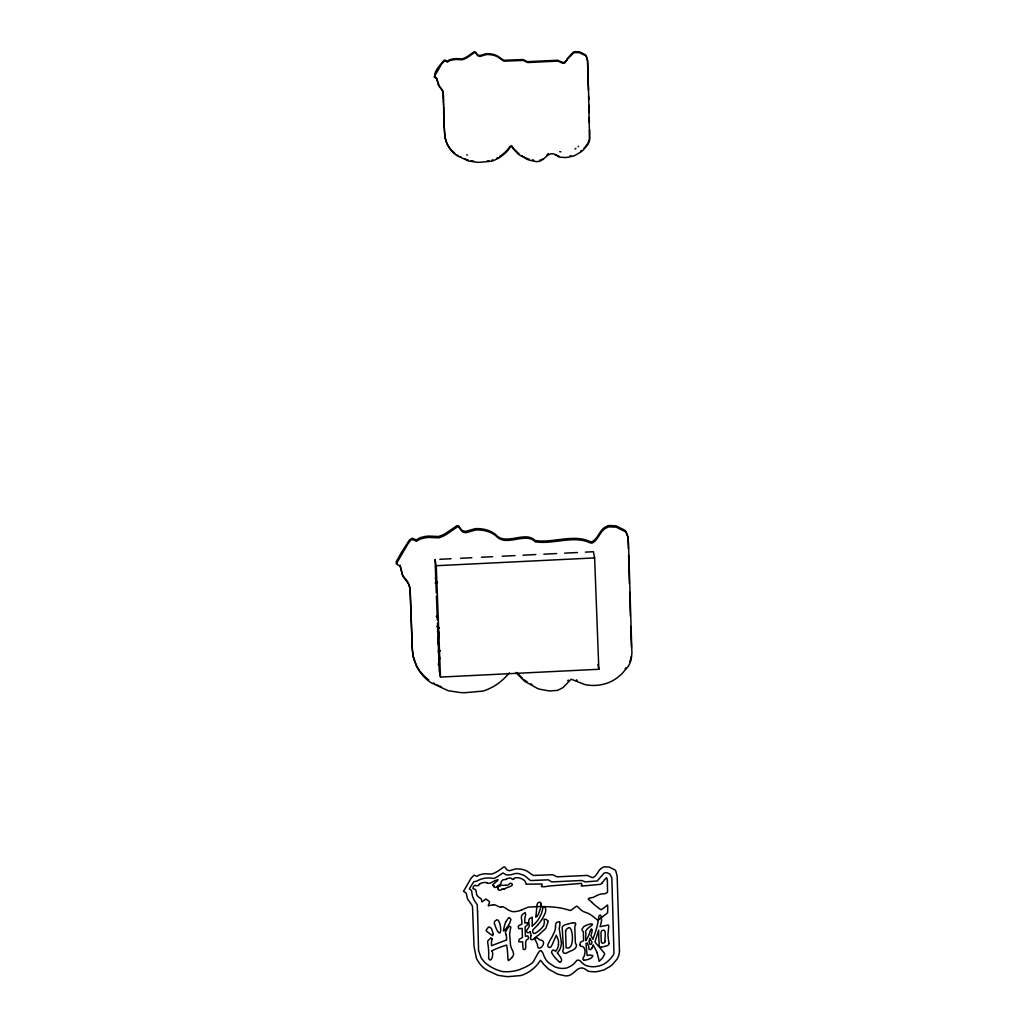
<?xml version="1.0" encoding="UTF-8"?>
<svg xmlns="http://www.w3.org/2000/svg" width="1028" height="1028" viewBox="0 0 1028 1028"><rect width="100%" height="100%" fill="white"/><g stroke="black" fill="none" stroke-linecap="round" stroke-linejoin="round"><path stroke-width="1.5" d="M438.056 640.585L439.136 633.055L437.555 632.091M439.444 659.565L438.57 663.754M498.182 889.426L498.85 890.158M609 943.563L608.782 941.147A1.773 1.709 -11.1 0 0 608.525 940.8L607.921 934.94L608.743 926.703A1.735 1.67 -11.1 0 0 608.28 925.046L600.056 926.691L600.789 924.056A47.378 45.579 -11.1 0 0 601.547 920.754L601.29 916.552A4.69 4.51 -11.1 0 0 600.378 915.138L599.195 915.473L598.592 918.03A83.705 80.544 -11.1 0 1 592.873 938.962M439.033 632.58L438.069 641.78M435.358 578.43L435.345 577.71M589.571 138.703L589.648 129.746M631.41 656.018L630.961 658.113A26.522 25.52 -11.1 0 1 629.753 661.582M492.052 938.86L490.883 937.832L487.927 940.838A3.894 3.752 -11.1 0 0 487.657 942.38A72.037 69.313 -11.1 0 1 488.596 958.237C490.934 964.392 494.481 953.277 491.744 950.771M496.421 887.318L496.434 887.267A2.339 2.249 -11.1 0 1 497.192 886.264L497.423 886.072A15.163 14.598 -11.1 0 1 498.015 885.686L498.747 885.211A28.18 27.113 -11.1 0 1 499.312 884.864L499.505 884.761A8.854 8.52 -11.1 0 1 500.687 884.183L501.368 881.484A10.91 10.498 -11.1 0 0 501.728 881.086L501.818 880.97A12.028 11.578 -11.1 0 1 502.898 879.801L505.159 879.518A1.478 1.413 -11.1 0 0 506.059 879.377L506.406 879.12M505.763 921.82L508.59 917.773A1.683 1.619 -11.1 0 1 509.541 917.696L510.955 919.533L509.592 923.298A30.994 29.825 -11.1 0 1 503.823 931.008L503.45 930.533M590.393 930.751L589.018 934.593A52.993 51.002 -11.1 0 1 588.389 936.135L585.844 940.607A25.019 24.068 -11.1 0 1 586.011 933.565C582.94 928.721 597.114 923.979 590.882 923.928A19.609 18.864 -11.1 0 0 583.801 926.626L582.118 928.991A2.57 2.48 -11.1 0 0 582.131 930.044L582.452 930.828A2.313 2.223 -11.1 0 1 583.339 931.792L583.583 940.736L582.915 940.993M593.195 945.169L592.167 947.79M575.603 924.635L575.526 923.054L573.483 922.733M543.542 925.74L544.544 922.039A28.039 26.985 -11.1 0 1 544.185 920.882L544.056 919.276A7.093 6.823 -11.1 0 1 546.331 919.52L547.654 920.677M531.078 935.673L530.846 936.135A4.382 4.215 -11.1 0 0 530.833 939.451L532.915 939.643L534.881 937.819M504.799 888.745L506.2 887.948A10.897 10.486 -11.1 0 0 507.164 887.627L509.631 886.714A19.481 18.748 -11.1 0 0 511.019 886.136L512.329 885.095L511.957 883.733A2.66 2.557 -11.1 0 0 510.646 883.283L510.004 883.386A3.315 3.187 -11.1 0 0 509.425 883.759L509.348 883.823M537.181 916.192L535.704 917.13A99.767 96.002 -11.1 0 0 536.796 905.655L537.4 903.651A3.521 3.38 -11.1 0 1 538.518 902.494L540.445 902.25L541.268 904.306M510.055 146.413L509.477 147.261M513.871 878.863L513.974 878.696A2.519 2.416 -11.1 0 1 514.424 878.208A2.12 2.043 -11.1 0 1 514.951 877.886L517.084 877.642A13.197 12.696 -11.1 0 1 522.455 879.171L523.972 880.148A6.245 6.014 -11.1 0 1 526.092 884.208L541.923 883.99L542.167 885.095A11.796 11.359 -11.1 0 1 541.872 885.468L541.319 886.547L543.067 886.779A24.608 23.683 -11.1 0 0 544.968 886.663A20.547 19.776 -11.1 0 0 546.176 886.509L546.575 886.444M504.632 889.027L503.784 889.207M566.852 59.084L573.174 52.261A6.618 6.361 -11.1 0 1 574.742 51.644L579.509 51.85L585.228 54.69A5.757 5.538 -11.1 0 1 586.217 55.808L587.476 60.087L588.08 79.683M567.019 59.971L564.925 62.926L563.601 63.273A5.448 5.243 -11.1 0 1 562.547 63.183L557.896 61.115L527.647 62.541L523.265 60.434L503.938 61.166L500.34 58.789A15.561 14.97 -11.1 0 0 499.505 58.108A16.551 15.921 -11.1 0 0 495.278 55.82L494.082 55.435A21.678 20.856 -11.1 0 0 486.038 54.651L480.706 56.257A2.557 2.467 -11.1 0 1 479.793 56.386L478.123 55.923A2.801 2.699 -11.1 0 1 477.377 55.345L475.63 52.955A1.76 1.696 -11.1 0 0 474.872 52.646A1.336 1.285 -11.1 0 0 474.345 52.659L467.804 57.221A57.786 55.602 -11.1 0 1 464.977 58.776L462.266 59.791L456.342 59.483A25.661 24.698 -11.1 0 0 452.937 59.83L450.033 60.588A5.847 5.615 -11.1 0 0 448.979 61.153L447.437 62.104L446.088 61.462A3.701 3.559 -11.1 0 0 444.661 60.948L441.847 63.633L434.099 77.036L436.694 78.706L438.249 84.861L442.451 90.824A6.965 6.695 -11.1 0 1 443.081 92.443L443.299 93.754M438.339 664.936L439.444 658.408M512.317 957.068L513.203 955.603A5.089 4.896 -11.1 0 0 513.563 953.663L512.921 951.183A25.841 24.865 -11.1 0 1 510.569 945.606L509.657 934.722A40.323 38.794 -11.1 0 1 510.877 927.243L509.708 926.215A6.284 6.039 -11.1 0 0 508.487 927.05L505.75 931.419A3.701 3.559 -11.1 0 0 505.776 934.028L506.264 934.902M509.117 147.749L508.256 148.829M513.704 879.107L512.933 879.48A1.915 1.85 -11.1 0 1 511.905 878.914L511.623 878.632M567.7 680.819L568.304 680.073M546.6 155.601L548.271 153.519M509.31 672.839L507.883 674.561A58.93 56.707 -11.1 0 1 499.672 682.322L498.4 683.299A53.109 51.104 -11.1 0 1 492.887 686.884L486.951 689.724A35.427 34.091 -11.1 0 1 482.453 691.15L464.939 692.692A188.921 181.789 -11.1 0 1 460.711 692.602L448.234 690.726L431.323 682.862A42.482 40.876 -11.1 0 1 427.854 680.343A43.793 42.135 -11.1 0 1 422.534 675.242A42.276 40.683 -11.1 0 1 420.67 672.942L418.987 670.539A49.819 47.93 -11.1 0 1 416.224 665.669L413.063 655.607M585.536 146.529L587.335 144.126A17.553 16.898 -11.1 0 0 589.404 139.41M625.114 668.868L626.103 667.66M498.015 887.537L498.22 887.28A3.328 3.212 -11.1 0 1 498.876 886.586L499.582 886.226A12.246 11.783 -11.1 0 0 500.083 885.93L500.443 885.712M478.919 884.8L479.074 884.633A3.547 3.418 -11.1 0 1 479.485 884.26L479.626 884.144M601.778 883.27L601.072 883.977A2.827 2.711 -11.1 0 1 600.481 884.337L583.506 885.918A21.138 20.342 -11.1 0 1 582.156 886.02L581.27 885.853L581.591 885.057A7.851 7.543 -11.1 0 0 581.861 884.543L581.385 883.219A6.656 6.412 -11.1 0 1 580.576 883.425L549.505 886.007A36.995 35.594 -11.1 0 0 547.847 886.239L547.397 886.303M497.796 887.755L498.194 889.259M584.084 148.122L584.829 147.325M530.178 931.946L528.328 932.794A1.542 1.478 -11.1 0 1 527.634 932.666L527.171 932.357A10.627 10.229 -11.1 0 1 526.375 930.828L529.214 926.549A40.195 38.666 -11.1 0 0 528.88 922.81L528.662 921.833A5.538 5.333 -11.1 0 1 529.613 918.608L532.234 917.182L532.221 926.01M506.688 878.927L507.189 878.67A7.671 7.389 -11.1 0 1 508.462 878.246A6.451 6.207 -11.1 0 1 510.274 878.079L511.43 878.426M500.764 885.519L500.944 885.416A1.375 1.324 -11.1 0 1 501.343 885.301L502.743 885.288A24.582 23.644 -11.1 0 0 503.797 885.301L505.532 885.262M496.871 158.094L497.835 157.58M542.244 159.327L542.951 158.954M506.457 940.003L491.551 945.683L491.397 943.421A23.451 22.565 -11.1 0 1 492.078 938.86M521.838 909.831L523.239 909.253A51.323 49.383 -11.1 0 0 524.37 908.765L527.454 907.416A6.875 6.618 -11.1 0 1 528.546 907.133L534.509 906.722M521.517 909.96L519.269 910.821A12.285 11.822 -11.1 0 1 517.958 911.155A27.319 26.291 -11.1 0 1 517.097 911.322L514.141 911.695A7.582 7.299 -11.1 0 1 512.278 911.515L511.327 911.258A16.872 16.23 -11.1 0 1 509.04 910.345A13.608 13.094 -11.1 0 1 507.408 909.407L506.855 909.022A45.258 43.549 -11.1 0 1 505.956 908.366L502.962 906.67A16.911 16.268 -11.1 0 0 501.613 906.94L501.42 906.992A8.712 8.391 -11.1 0 0 500.932 907.133M581.899 941.378L581.103 941.879A3.277 3.148 -11.1 0 0 580.088 943.447L579.959 944.693M500.932 907.133L500.559 907.236A1.632 1.568 -11.1 0 1 500.161 907.287L495.226 904.961A2.724 2.621 -11.1 0 0 494.596 904.807L493.363 904.82M435.319 582.683L435.615 582.606A28.604 27.525 -11.1 0 1 437.401 582.144M435.448 583.351L435.743 583.274A28.604 27.525 -11.1 0 1 437.53 582.812M439.252 643.04L438.301 643.991L439.38 643.708M540.021 160.06L540.779 159.867M493.581 885.532L494.185 885.789A2.583 2.48 -11.1 0 1 494.211 886.547L494.339 887.087M569.82 156.102L570.938 155.858M488.955 160.818L487.002 161.088M590.342 949.589L588.915 949.165L588.723 946.518A26.998 25.983 -11.1 0 1 587.438 942.946L585.96 943.511L587.168 955.59A11.591 11.154 -11.1 0 0 589.802 954.973L592.835 955.642A3.611 3.482 -11.1 0 1 591.845 957.428L590.676 958.314A16.358 15.741 -11.1 0 1 583.955 960.255M437.414 631.423L438.995 632.207M439.843 559.296L451.035 558.744M460.634 558.281L471.839 557.729M481.438 557.253L492.63 556.701M502.229 556.225L515.028 555.595M523.021 555.197L535.819 554.567M543.825 554.182L556.623 553.552M564.616 553.154L577.415 552.524M585.407 552.126L593.413 551.728L594.621 557.921L598.836 669.279L440.472 677.079L439.264 670.899L437.453 623.174M436.309 592.938L435.05 559.54L436.257 565.721L594.621 557.921M534.984 906.709L540.073 906.503A50.089 48.188 -11.1 0 1 542.026 906.478L551.291 906.914A87.817 84.502 -11.1 0 1 559.695 907.865A50.655 48.74 -11.1 0 1 564.051 908.778L570.707 910.551L574.909 907.338A14.919 14.366 -11.1 0 0 575.564 906.825L576.451 906.31A1.465 1.413 -11.1 0 1 577.389 906.478L579.06 908.122A15.253 14.675 -11.1 0 0 579.792 908.829L580.627 909.549A40.619 39.09 -11.1 0 0 581.462 910.217L582.696 911.129A7.98 7.671 -11.1 0 0 583.737 911.695L587.605 913.16A15.523 14.932 -11.1 0 1 589.327 913.995L590.483 914.702A37.239 35.839 -11.1 0 1 592.603 916.166L592.886 916.372A15.677 15.086 -11.1 0 1 594.068 917.387L597.923 920.291L604.323 915.357A26.175 25.186 -11.1 0 1 605.646 914.393L607.651 912.671L607.741 907.441A32.279 31.071 -11.1 0 0 607.689 905.809L607.522 905.025L606.559 905.758A21.113 20.316 -11.1 0 1 606.07 906.169L605.543 906.606A32.254 31.046 -11.1 0 0 604.67 907.364L601.29 909.664A1.401 1.349 -11.1 0 1 600.712 909.651L594.197 904.601A35.415 34.078 -11.1 0 1 592.642 903.098L591.884 902.314M486.064 899.256L487.426 900.014A10.858 10.447 -11.1 0 0 487.889 900.412A14.431 13.878 -11.1 0 0 489.007 901.235C491.243 902.366 485.563 907.249 489.868 905.488A18.491 17.797 -11.1 0 1 493.363 904.781M499.569 890.184L499.891 890.197A3.624 3.482 -11.1 0 0 501.047 890.004L501.574 889.605A2.364 2.274 -11.1 0 0 501.664 889.027L503.502 888.899M473.779 161.203L471.042 160.831M533.776 160.137L533.031 160.021A37.548 36.121 -11.1 0 1 532.298 159.905M559.862 962.234C564.449 960.974 558.872 954.871 557.24 952.905A14.302 13.762 -11.1 0 0 560.119 948.857A20.354 19.583 -11.1 0 0 561.468 942.111M601.213 947.276L607.574 945.593A3.726 3.585 -11.1 0 0 609.026 943.575M557.497 155.639L558.191 155.845A17.604 16.949 -11.1 0 0 558.898 156.038M487.606 883.065L487.696 883.091A4.665 4.485 -11.1 0 0 489.752 883.296L489.906 883.258A2.686 2.583 -11.1 0 0 490.484 883.078L492.669 881.844A23.991 23.079 -11.1 0 1 493.568 881.369L494.224 881.035A13.595 13.081 -11.1 0 0 494.879 880.662L497.963 879.672A3.02 2.904 -11.1 0 1 497.745 880.238A2.519 2.416 -11.1 0 1 497.256 880.88A13.261 12.76 -11.1 0 1 496.601 881.446L493.98 883.63A14.443 13.904 -11.1 0 0 492.862 884.671L492.708 885.558A1.645 1.581 -11.1 0 0 493.35 885.583M467.354 159.803L468.28 160.111M397.348 563.305L396.166 562.779L396.294 561.609L401.37 552.576L409.452 539.944L412.305 538.274A5.757 5.538 -11.1 0 1 413.68 538.736A5.32 5.114 -11.1 0 1 414.194 539.006L416.237 539.983L418.897 538.338A8.712 8.391 -11.1 0 1 420.144 537.708L424.525 536.565A39.18 37.702 -11.1 0 1 428.766 536.076L438.622 536.5L442.721 534.958A88.408 85.067 -11.1 0 0 445.869 533.262L456.869 525.719A2.017 1.953 -11.1 0 1 457.678 525.693A2.66 2.557 -11.1 0 1 458.822 526.169L461.456 529.78A4.228 4.073 -11.1 0 0 462.587 530.654L465.106 531.347A3.842 3.701 -11.1 0 0 466.121 531.245L475.296 528.662A33.294 32.035 -11.1 0 1 484.843 529.446L488.506 530.499A24.993 24.055 -11.1 0 1 494.879 533.956A23.515 22.629 -11.1 0 1 496.139 534.984C505.892 545.894 525.565 530.345 534.984 540.484C553.051 543.375 573.495 533.583 590.123 541.627A8.237 7.928 -11.1 0 0 591.717 541.756C598.18 539.225 599.452 529.266 606.43 526.452A9.984 9.612 -11.1 0 1 608.794 525.514L616.003 525.835L624.651 530.127A8.699 8.365 -11.1 0 1 626.155 531.81L627.941 537.156L628.442 548.708M556.829 155.395L554.953 154.611M466.442 159.468L464.63 158.736M487.285 882.949L485.075 882.397A11.115 10.704 -11.1 0 0 479.523 883.99M435.319 76.869C432.39 73.014 441.243 63.428 444.481 60.061A3.701 3.559 -11.1 0 1 445.921 60.575L447.27 61.217L448.799 60.266A5.847 5.615 -11.1 0 1 449.853 59.714L452.757 58.956A25.661 24.698 -11.1 0 1 456.162 58.596L462.086 58.917L464.797 57.889A57.786 55.602 -11.1 0 0 467.637 56.334L474.165 51.773A1.336 1.285 -11.1 0 1 474.705 51.76A1.76 1.696 -11.1 0 1 475.463 52.081L477.21 54.458A2.801 2.699 -11.1 0 0 477.956 55.037L479.613 55.499A2.557 2.467 -11.1 0 0 480.526 55.371L485.858 53.764A21.678 20.856 -11.1 0 1 493.903 54.561L495.111 54.934A16.551 15.921 -11.1 0 1 499.325 57.234A15.561 14.97 -11.1 0 1 500.161 57.902L503.771 60.279L523.085 59.547L527.467 61.667L557.716 60.241L562.38 62.31A5.448 5.243 -11.1 0 0 563.434 62.387L564.757 62.04L573.341 53.148A6.618 6.361 -11.1 0 1 574.909 52.518L579.676 52.736L585.407 55.576A5.757 5.538 -11.1 0 1 586.397 56.694L587.656 60.973L588.247 85.594M527.171 158.505L525.873 157.927M439.778 686.126L441.102 686.717M437.183 684.918L438.468 685.522M460.3 156.744L461.135 157.155M576.374 679.842L577.183 680.253M523.83 156.86L524.511 157.233M433.456 682.977L434.69 683.646M530.859 683.877L531.9 684.455M521.813 155.691L522.468 156.076M583.943 960.139L583.017 959.278A1.362 1.311 -11.1 0 1 582.876 958.7L583.107 957.878A10.28 9.894 -11.1 0 0 583.737 957.094C585.819 953.02 585.716 945.863 580.769 946.235A2.814 2.711 -11.1 0 1 579.895 944.706M526.04 680.999L526.94 681.551M457.087 154.907L457.871 155.408M519.371 154.187L514.09 149.15A47.686 45.887 -11.1 0 1 512.843 147.467M524.306 679.868L525.167 680.446M439.149 627.697L437.093 626.283M439.277 628.365L437.221 626.951M436.335 616.479L436.694 616.736A11.102 10.678 -11.1 0 1 437.928 618.021L438.301 618.496M522.661 678.634L517.174 672.813M406.78 580.679L403.824 576.965M439.984 86.93L442.271 89.937A6.965 6.695 -11.1 0 1 442.901 91.556L443.441 96.208M407.294 581.308L407.782 581.964M439.341 86.108L436.347 77.575M511.533 145.565L512.497 146.978M438.506 618.329L437.799 617.353A11.102 10.678 -11.1 0 0 436.566 616.08L436.694 616.736M418.73 669.202L419.54 670.41M606.507 877.732L604.387 879.84A29.915 28.784 -11.1 0 1 601.791 883.283M403.4 576.322L402.655 575.025M408.257 582.645L410.082 588.928L412.395 649.362M606.803 878.323L606.944 878.606A3.033 2.917 -11.1 0 1 607.124 879.068L607.188 879.377A12.734 12.246 -11.1 0 1 607.381 881.073L607.535 892.317L605.376 893.563A31.2 30.018 -11.1 0 1 602.536 893.91L600.982 894.064A8.237 7.928 -11.1 0 0 599.979 894.296L599.26 894.527A20.097 19.339 -11.1 0 0 595.983 896.005L593.683 897.161A7.582 7.286 -11.1 0 1 592.848 897.431L589.121 898.228A4.639 4.459 -11.1 0 0 588.504 898.485L588.35 899.025A6.682 6.425 -11.1 0 0 589.622 900.284L590.419 900.926A11.372 10.948 -11.1 0 1 590.959 901.389A25.636 24.672 -11.1 0 1 591.884 902.314M399.995 565.079L402.334 574.369M494.507 923.902C499.248 938.32 502.075 933.283 499.981 924.133A14.88 14.315 -11.1 0 0 498.156 920.291L497.359 919.88A1.555 1.491 -11.1 0 0 496.742 919.854L494.789 921.216A3.752 3.611 -11.1 0 0 494.468 923.915M445.818 140.425L446.717 142.751A32.575 31.341 -11.1 0 0 449.454 147.557L450.033 148.34A28.566 27.486 -11.1 0 0 454.787 153.249M414.04 659.642L415.954 664.332A49.819 47.93 -11.1 0 0 417.959 667.982M445.368 138.716L445.754 140.489M413.359 657.059L413.937 659.732M445.175 137.752L446.884 143.624A32.575 31.341 -11.1 0 0 449.634 148.443L450.2 149.227A28.566 27.486 -11.1 0 0 457.267 155.793L468.447 160.998L476.709 162.244A125.056 120.327 -11.1 0 0 479.511 162.308L491.101 161.28A23.451 22.565 -11.1 0 0 494.082 160.342L498.015 158.453A35.158 33.834 -11.1 0 0 501.664 156.089A38.537 37.085 -11.1 0 0 508.436 149.715L511.083 145.963L512.676 147.865A47.686 45.887 -11.1 0 0 514.257 150.037L518.986 154.701L527.338 159.391A19.571 18.838 -11.1 0 0 529.818 160.227L531.103 160.522A37.548 36.121 -11.1 0 0 533.198 160.908C545.765 165.379 546.716 146.657 558.358 156.731A17.604 16.949 -11.1 0 0 560.556 157.233L564.809 157.502A32.613 31.38 -11.1 0 0 567.816 157.297L574.472 155.703L580.756 152.054A34.168 32.883 -11.1 0 0 583.454 149.78L587.502 144.999A17.553 16.898 -11.1 0 0 589.584 140.296L588.826 105.28M597.923 664.641L598.836 669.279M438.917 633.004L439.046 633.672M439.945 650.377A135.992 130.852 -11.1 0 0 438.493 651.084L438.583 651.688M438.455 651.02L438.905 653.371M444.995 136.685L445.342 138.639M438.776 652.703L439.162 654.964M412.806 653.988L413.32 656.931M438.301 643.991L437.967 641.69M561.365 942.111L559.193 928.734A52.351 50.372 -11.1 0 1 559.836 925.123L559.913 922.245A1.439 1.388 -11.1 0 0 559.425 921.743L557.15 922.167A3.045 2.93 -11.1 0 0 556.084 923.234L555.762 923.954A9.715 9.355 -11.1 0 0 555.505 926.639M445.163 137.572L444.559 132.74M439.033 654.296L439.367 656.442M413.063 655.324L412.344 650.197M438.211 643.464L437.928 640.521M445.008 136.377L444.43 131.186M412.819 653.538L411.958 645.687M439.226 655.774L439.496 657.817M444.61 132.072L444.135 126.123M444.494 130.44L444.045 124.349M412.048 644.556L410.095 588.106L408.514 583.981L402.603 575.693L400.265 566.415L396.333 563.871L408.039 543.632L410.789 540.047L412.562 539.61A5.757 5.538 -11.1 0 1 413.937 540.073A5.32 5.114 -11.1 0 1 414.451 540.342L416.494 541.319L419.154 539.661A8.712 8.391 -11.1 0 1 420.413 539.045L424.795 537.888A39.18 37.702 -11.1 0 1 429.023 537.413L438.892 537.837L442.978 536.295A88.408 85.067 -11.1 0 0 446.126 534.599L457.139 527.056A2.017 1.953 -11.1 0 1 457.948 527.03A2.66 2.557 -11.1 0 1 459.079 527.505L461.726 531.116A4.228 4.073 -11.1 0 0 462.844 531.99L465.363 532.671A3.842 3.701 -11.1 0 0 466.378 532.581L475.566 529.998A33.294 32.035 -11.1 0 1 485.1 530.782L488.763 531.836A24.993 24.055 -11.1 0 1 495.136 535.292A23.515 22.629 -11.1 0 1 496.408 536.32C506.161 547.23 525.822 531.682 535.241 541.82C553.308 544.711 573.752 534.92 590.38 542.964A8.237 7.928 -11.1 0 0 591.987 543.092C598.45 540.561 599.709 530.602 606.7 527.788A9.984 9.612 -11.1 0 1 609.064 526.85L616.273 527.158L624.908 531.463A8.699 8.365 -11.1 0 1 626.412 533.146L627.902 536.744L628.494 543.259L631.912 653.063L631.218 659.436A26.522 25.52 -11.1 0 1 628.082 666.555L621.966 673.777A51.618 49.678 -11.1 0 1 617.892 677.208C609.424 684.044 598.039 686.524 587.374 685.034A26.599 25.597 -11.1 0 1 584.058 684.275L571.17 679.187L563.061 687.539L557.754 690.341L549.517 690.983L540.008 689.287A29.221 28.116 -11.1 0 1 537.194 688.297L524.576 681.204L517.444 674.15A72.05 69.326 -11.1 0 1 516.12 672.415M439.367 657.149L439.573 659.076M443.196 93.625L443.466 97.197M444.224 125.223L443.903 120.777M631.475 647.139L630.704 626.489M527.57 922.99L527.621 924.082A3.033 2.917 -11.1 0 1 527.236 925.033L525.077 926.896L525.436 936.341L527.839 935.827L528.508 937.754A3.187 3.058 -11.1 0 1 527.801 939.284C523.021 939.977 528.546 951.375 523.278 949.345A45.759 44.024 -11.1 0 1 522.699 943.665L522.622 941.841L518.844 941.815L519.127 939.374L522.455 937.485L522.108 928.387L519.05 928.695A1.349 1.298 -11.1 0 1 518.575 928.284L518.266 926.536A2.994 2.878 -11.1 0 1 518.755 925.727L521.941 924.031L521.877 922.591A35.363 34.027 -11.1 0 0 521.376 917.978L521.337 917.631A5.872 5.641 -11.1 0 1 522.237 914.676L525.102 912.556L525.745 914.47A19.892 19.134 -11.1 0 0 524.987 922.887M444.147 123.45L443.839 119.017M436.257 565.721L440.472 677.079M436.425 596.124L437.337 619.987M589.198 117.475L589.365 122.512M630.37 616.157L629.65 592.231M589.185 112.527L588.543 95.989M444.019 119.903L443.659 112.103M588.8 99.536L588.427 86.48M443.967 118.143L443.608 110.433M629.406 583.724L628.622 555.326M588.26 80.57L588.389 90.4M443.672 106.462L443.749 109.662M443.788 111.32L443.312 97.377M443.595 103.455L443.633 104.933M443.389 101.155L443.428 102.569M443.543 100.693L443.299 96.311M428.727 679.894A42.482 40.876 -11.1 0 1 427.584 679.007A43.793 42.135 -11.1 0 1 422.277 673.918A42.276 40.683 -11.1 0 1 420.413 671.605M438.622 651.752A135.992 130.852 -11.1 0 1 440.087 651.045M581.527 150.435A34.168 32.883 -11.1 0 1 580.589 151.167M529.022 159.16A19.571 18.838 -11.1 0 1 527.788 158.749M507.755 149.42A38.537 37.085 -11.1 0 1 501.484 155.189M500.61 155.832A35.158 33.834 -11.1 0 1 499.711 156.436M492.913 159.815A23.451 22.565 -11.1 0 1 491.911 160.137M578.584 146.284A48.11 46.299 -11.1 0 1 578.109 146.708M575.898 148.443A16.384 15.767 -11.1 0 1 574.999 149.021M560.915 151.836A18.967 18.247 -11.1 0 1 559.695 151.643M467.419 155.1A45.913 44.178 -11.1 0 1 466.686 154.804M486.064 899.256A1.696 1.632 -11.1 0 0 485.293 899.513L483.61 900.656A13.878 13.351 -11.1 0 0 483.019 901.106L481.862 901.89L481.297 898.896A16.525 15.895 -11.1 0 1 478.29 896.75L477.185 895.581A4.51 4.343 -11.1 0 1 476.658 894.553L476.272 892.201A29.876 28.758 -11.1 0 1 476.247 891.327L475.283 889.348A6.553 6.296 -11.1 0 0 474.563 889.169L472.931 888.603L473.317 886.907A16.165 15.548 -11.1 0 1 473.947 885.905L475.527 885.224A3.778 3.637 -11.1 0 0 476.452 885.815L477.904 885.712A5.333 5.127 -11.1 0 0 478.919 884.8M495.766 887.472A4.228 4.061 -11.1 0 1 494.288 887.19M506.059 885.249A26.15 25.16 -11.1 0 0 506.753 885.224L507.459 885.147A2.223 2.146 -11.1 0 0 508.025 884.967L508.115 884.928A3.47 3.341 -11.1 0 0 508.77 884.517M506.187 934.927A19.596 18.851 -11.1 0 1 506.534 940.003M512.355 957.094A21.074 20.277 -11.1 0 1 508.346 960.64L507.935 958.764A28.45 27.37 -11.1 0 1 507.883 957.89L507.755 955.23A98.225 94.525 -11.1 0 0 506.675 945.079A90.027 86.622 -11.1 0 0 491.769 950.823M503.514 930.456A50.475 48.56 -11.1 0 1 505.699 921.795M532.234 926.022A27.345 26.317 -11.1 0 0 538.98 918.454L541.216 914.085A24.736 23.811 -11.1 0 0 542.861 907.197C546.433 904.769 546.266 912.414 544.622 914.265A36.841 35.44 -11.1 0 1 538.158 924.416M538.209 924.468A68.195 65.612 -11.1 0 1 534.187 928.554C531.861 929.402 532.35 934.67 535.151 933.373A27.281 26.253 -11.1 0 0 543.581 925.765M547.654 920.677A2.943 2.827 -11.1 0 1 548.104 921.885L545.739 928.438L538.608 935.005A42.726 41.12 -11.1 0 0 534.868 937.793M530.127 931.972A14.61 14.058 -11.1 0 1 531.142 935.66M524.91 922.81A3.958 3.816 -11.1 0 1 527.544 923.041M573.47 922.707A55.525 53.43 -11.1 0 0 567.584 924.108L565.246 924.763A6.798 6.541 -11.1 0 0 562.663 926.485A3.277 3.148 -11.1 0 0 562.188 927.539L563.498 948.664A16.152 15.536 -11.1 0 0 563.164 949.628L562.83 950.771A1.786 1.722 -11.1 0 0 562.843 951.697L564.051 953.252A4.343 4.176 -11.1 0 0 566.672 952.943C570.013 950.784 576.515 950.078 576.592 945.143A10.447 10.062 -11.1 0 1 575.359 942.663L574.819 928.117A6.836 6.566 -11.1 0 1 575.564 924.622M555.57 926.639A16.127 15.523 -11.1 0 1 554.49 931.779L552.1 936.791A58.917 56.694 -11.1 0 0 547.86 944.681A3.148 3.033 -11.1 0 0 548.348 947.071L549.594 947.469A1.632 1.568 -11.1 0 0 550.391 947.263L550.969 946.814A21.061 20.264 -11.1 0 0 552.332 944.346L556.289 935.172L558.268 939.977A16.358 15.741 -11.1 0 1 558.397 944.693M559.836 962.259A29.337 28.231 -11.1 0 1 555.197 957.736A44.307 42.623 -11.1 0 1 552.64 954.447L551.561 952.493A2.557 2.467 -11.1 0 1 552.203 950.733L552.974 950.103A1.324 1.272 -11.1 0 1 553.565 950.013L555.673 951.285A12.734 12.259 -11.1 0 0 558.538 944.706M541.216 904.306A32.279 31.058 -11.1 0 1 537.233 916.231M590.368 930.751A9.676 9.316 -11.1 0 1 591.46 928.888L592.244 930.044A21.048 20.252 -11.1 0 1 590.933 935.339A11.449 11.012 -11.1 0 0 593.015 938.949M601.213 947.289A1.915 1.838 -11.1 0 1 599.928 946.878L599.285 946.171A6.258 6.014 -11.1 0 1 599.195 943.267A118.721 114.237 -11.1 0 1 598.771 937.613L598.681 930.173L594.968 941.918A26.42 25.43 -11.1 0 0 598.514 946.094L604.477 953.303A3.033 2.917 -11.1 0 1 604.592 954.202L602.434 958.147L599.106 961.36A59.585 57.337 -11.1 0 0 596.805 952.275M593.156 945.195A48.02 46.209 -11.1 0 1 596.908 952.236M592.115 947.765A3.688 3.547 -11.1 0 1 590.38 949.654M477.57 911.913L478.573 950.746L481.078 957.659A37.381 35.967 -11.1 0 0 482.183 959.252L483.764 961.244A23.991 23.091 -11.1 0 0 486.527 963.904L489.289 965.909A45.913 44.178 -11.1 0 0 497.668 970.124L501.767 971.396A17.103 16.448 -11.1 0 0 503.707 971.704L508.346 971.73A48.098 46.273 -11.1 0 0 511.97 971.396L514.591 970.959A33.821 32.549 -11.1 0 0 519.538 969.597L524.383 967.579A99.523 95.758 -11.1 0 0 526.58 966.526L531.091 963.878A13.171 12.67 -11.1 0 0 533.365 961.643L537.721 953.766A13.66 13.146 -11.1 0 1 539.07 951.787A18.08 17.399 -11.1 0 1 539.353 951.453L539.828 950.99A1.388 1.336 -11.1 0 1 540.227 950.797L540.535 950.707A2.711 2.609 -11.1 0 1 541.242 950.682L542.925 953.123A29.311 28.206 -11.1 0 0 543.594 955.025A38.794 37.329 -11.1 0 0 544.634 957.402L545.791 959.51A11.822 11.372 -11.1 0 0 546.639 960.653L547.564 961.643A61.269 58.956 -11.1 0 0 548.631 962.683L554.375 966.59A25.546 24.569 -11.1 0 0 555.955 967.232L556.482 967.412A18.787 18.08 -11.1 0 0 563.614 968.415L565.259 968.247A11.758 11.321 -11.1 0 0 567.469 967.682L569.897 966.564A24.261 23.348 -11.1 0 0 571.786 965.408L573.444 964.174A13.081 12.58 -11.1 0 0 574.986 962.645L577.081 960.203L578.828 960.191A5.551 5.333 -11.1 0 1 580.55 961.193L581.681 962.401A14.482 13.929 -11.1 0 0 582.516 963.197A19.352 18.62 -11.1 0 0 583.943 964.328L585.382 965.215A7.35 7.067 -11.1 0 0 586.333 965.6L588.851 966.281A18.979 18.273 -11.1 0 0 595.199 966.628A22.68 21.819 -11.1 0 0 603.539 964.303L604.027 964.02A16.384 15.767 -11.1 0 0 605.839 962.876L607.612 961.437A48.11 46.299 -11.1 0 0 610.028 959.175L612.842 955.822A9.843 9.47 -11.1 0 0 613.973 953.059L611.84 877.835L609.835 874.096L607.227 872.772A7.543 7.26 -11.1 0 0 606.276 872.682L604.734 872.875A3.058 2.943 -11.1 0 0 603.899 873.286L597.191 880.996L585.06 881.87A1.915 1.85 -11.1 0 1 584.572 881.587L581.668 880.482L551.83 881.921L548.207 879.814L531.245 880.533A4.086 3.932 -11.1 0 1 529.831 880.058L526.426 877.141A13.505 12.991 -11.1 0 0 525.012 876.074L524.601 875.83A21.511 20.701 -11.1 0 0 523.175 875.034L518.356 873.517A12.362 11.899 -11.1 0 0 516.544 873.466L515.465 873.556A8.34 8.018 -11.1 0 0 514.154 873.839L512.676 874.327A9.856 9.483 -11.1 0 1 511.353 874.648L506.804 875.046A7.453 7.183 -11.1 0 1 505.442 874.378L502.988 872.939L500.263 874.725A62.348 59.997 -11.1 0 1 497.025 876.884L494.018 878.439L492.116 878.285A14.443 13.891 -11.1 0 0 490.266 878.015L489.264 877.976A26.972 25.957 -11.1 0 0 486.411 878.053L485.846 878.105A18.594 17.887 -11.1 0 0 482.774 878.67L481.785 878.966A29.722 28.604 -11.1 0 0 478.958 880.019L477.84 880.533A11.552 11.115 -11.1 0 0 476.851 881.112L473.779 881.716L469.346 888.835L471.544 890.556L472.212 894.848A13.647 13.12 -11.1 0 0 472.713 896.827L473.548 898.819A35.093 33.77 -11.1 0 0 474.358 900.425L477.236 904.846L477.57 911.913M493.376 934.105L492.682 935.66L490.42 934.105A52.441 50.462 -11.1 0 1 486.462 931.034L486.372 930.88A1.658 1.593 -11.1 0 1 486.18 930.083L488.467 927.089A1.619 1.555 -11.1 0 1 489.11 927.038L490.497 927.641A7.453 7.183 -11.1 0 1 491.551 928.811L493.376 934.105M535.318 939.206L535.408 940.286A31.739 30.544 -11.1 0 1 537.464 944.668C537.464 954.472 549.312 940.761 539.931 939.939A61.037 58.737 -11.1 0 1 536.809 937.536L536.025 937.832A1.465 1.413 -11.1 0 0 535.627 938.23L535.318 939.206M619.473 951.273L618.997 954.588A17.553 16.898 -11.1 0 1 616.928 959.304L612.868 964.071A34.168 32.883 -11.1 0 1 610.182 966.346L603.899 969.995L597.242 971.588A32.613 31.38 -11.1 0 1 594.223 971.794L589.982 971.524A17.604 16.949 -11.1 0 1 587.785 971.023C576.143 960.949 575.179 979.671 562.624 975.199A37.548 36.121 -11.1 0 1 560.53 974.827L558.628 974.338A19.339 18.62 -11.1 0 1 556.765 973.683L548.399 968.993L543.683 964.328A47.686 45.887 -11.1 0 1 542.103 962.157L540.51 960.268L537.85 964.007A38.537 37.085 -11.1 0 1 531.078 970.368A35.158 33.834 -11.1 0 1 527.428 972.745L523.496 974.634A23.451 22.565 -11.1 0 1 520.528 975.572L508.924 976.6A125.056 120.327 -11.1 0 1 506.136 976.536L497.873 975.289L486.681 970.085A28.566 27.486 -11.1 0 1 479.626 963.519L479.061 962.735A32.575 31.341 -11.1 0 1 476.311 957.916L474.036 946.364L472.507 906.735A6.965 6.695 -11.1 0 0 471.865 905.115L467.663 899.153L466.121 892.998L463.525 891.327L471.274 877.925L474.088 875.239A3.701 3.559 -11.1 0 1 475.514 875.753L476.863 876.396L478.393 875.445A5.847 5.615 -11.1 0 1 479.459 874.879L482.35 874.121A25.661 24.698 -11.1 0 1 485.756 873.774L491.692 874.083L494.391 873.068A57.786 55.602 -11.1 0 0 497.231 871.513L498.696 870.626A22.976 22.102 -11.1 0 0 500.52 869.328L503.771 866.951A1.336 1.285 -11.1 0 1 504.298 866.938A1.76 1.696 -11.1 0 1 505.056 867.259L506.804 869.637A2.801 2.699 -11.1 0 0 507.549 870.215L509.207 870.677A2.557 2.467 -11.1 0 0 510.119 870.549L515.465 868.943A21.794 20.971 -11.1 0 1 522.892 869.572L524.704 870.112A16.551 15.921 -11.1 0 1 528.469 872.078A15.561 14.97 -11.1 0 1 529.754 873.08L533.365 875.458L552.678 874.725L557.06 876.833L587.309 875.419L591.974 877.488A5.448 5.243 -11.1 0 0 593.027 877.565C597.307 875.882 598.142 869.302 602.768 867.439A6.618 6.361 -11.1 0 1 604.336 866.81L609.103 867.028L614.821 869.868A5.757 5.538 -11.1 0 1 615.823 870.986L617.147 876.28L619.473 951.273M589.198 941.211L589.789 944.179L590.882 944.475A2.891 2.788 -11.1 0 0 591.884 942.817L591.948 941.969A23.772 22.873 -11.1 0 1 589.918 938.307L589.198 941.211M605.132 941.173L604.952 942.072A1.503 1.439 -11.1 0 1 604.336 942.753L602.472 943.293L601.406 942.406A74.813 71.986 -11.1 0 1 601.059 932.229A2.891 2.788 -11.1 0 1 602.01 930.571C607.394 927.436 604.22 940.029 605.132 941.173M565.58 931.008L566.107 947.675C575.603 951.453 572.827 923.632 568.111 928.104A4.446 4.279 -11.1 0 0 566.055 929.929L565.58 931.008"/></g></svg>
